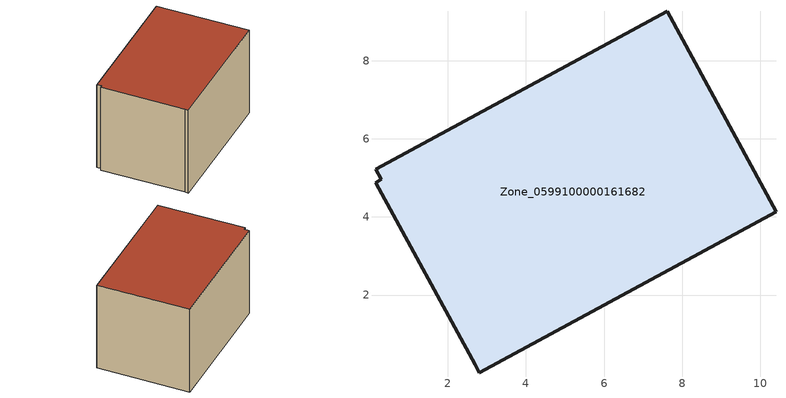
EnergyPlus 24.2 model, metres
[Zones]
Zone_0599100000161682
 floor ground (C_G): 7.61,9.27 10.4,4.13 2.8,0.01 2.7,0.22 0.15,4.88 0.29,4.96 0.15,5.23 z0
 wall outside (C_F): 10.4,4.13 7.61,9.27 0.15,5.23 0.29,4.96 0.15,4.88 2.7,0.22 2.8,0.01 10.4,4.13 z0:5.91
 roof outside (C_R): 2.8,0.01 10.4,4.13 7.61,9.27 0.15,5.23 0.29,4.96 0.15,4.88 2.7,0.22 z5.91
[BUILDING]
Pand.0599100000161682: North Axis=0; Terrain=City; Loads Convergence Tolerance Value=0.04; Temperature Convergence Tolerance Value=0.4; Solar Distribution=FullExterior; Maximum Number of Warmup Days=25; Minimum Number of Warmup Days=1
[Site:Location]
Rotterdam.The.Hague.AP_ZH_NLD Design_Conditions: Latitude=51.96; Longitude=4.45; Time Zone=1; Elevation=-4.5
[SITE:GROUNDTEMPERATURE:BUILDINGSURFACE]
18, 18, 18, 18, 18, 18, 18, 18, 18, 18, 18, 18
[MATERIAL] Thermal Absorptance=0.9; Solar Absorptance=0.7; Visible Absorptance=0.7
Name | Roughness | Thickness | Conductivity | Density | Specific Heat
G.TI.1946-1964 | MediumSmooth | 0.15 | 1 | 540 | 1210
F.TI.1946-1964 | Rough | 0.3 | 0.857143 | 1920 | 840
R.TI.1946-1964 | MediumRough | 0.2 | 0.277778 | 1500 | 1000
[CONSTRUCTION]
C_G: G.TI.1946-1964
C_F: F.TI.1946-1964
C_R: R.TI.1946-1964
[ZONE]
Zone_0599100000161682: Type=1; Multiplier=1; Ceiling Height=Autocalculate; Volume=Autocalculate; Floor Area=autocalculate; Part of Total Floor Area=Yes
[ZONEINFILTRATION:DESIGNFLOWRATE]
Infil_Zone_0599100000161682: Zone or ZoneList or Space or SpaceList=Zone_0599100000161682; Schedule=AlwaysOn; Design Flow Rate Calculation Method=Flow/Area; Flow Rate per Floor Area=0.003; Constant Term Coefficient=1; Temperature Term Coefficient=0; Velocity Term Coefficient=0; Velocity Squared Term Coefficient=0
[HVACTEMPLATE:ZONE:IDEALLOADSAIRSYSTEM]
Zone_0599100000161682: Maximum Heating Supply Air Temperature=50; Minimum Cooling Supply Air Temperature=13; Maximum Heating Supply Air Humidity Ratio=0.0156; Minimum Cooling Supply Air Humidity Ratio=0.0077; Heating Limit=NoLimit; Cooling Limit=NoLimit; Dehumidification Control Type=ConstantSensibleHeatRatio; Cooling Sensible Heat Ratio=0.7; Dehumidification Setpoint=60; Humidification Control Type=None; Humidification Setpoint=30; Outdoor Air Method=None; Outdoor Air Flow Rate per Person=0.00944; Outdoor Air Flow Rate per Zone Floor Area=0; Outdoor Air Flow Rate per Zone=0; Demand Controlled Ventilation Type=None; Outdoor Air Economizer Type=NoEconomizer; Heat Recovery Type=None; Sensible Heat Recovery Effectiveness=0.7; Latent Heat Recovery Effectiveness=0.65
[ZONECONTROL:THERMOSTAT]
ThermostatControl_Zone_0599100000161682: Zone or ZoneList=Zone_0599100000161682; Control Type Schedule=DualSetpointControlType; Control 1=Thermostat_Zone_0599100000161682; Temperature Difference Between Cutout And Setpoint=0
[THERMOSTATSETPOINT:DUALSETPOINT]
Thermostat_Zone_0599100000161682: Heating Setpoint Temperature Schedule=HeatingSetpoint_Zone_0599100000161682; Cooling Setpoint Temperature Schedule=CoolingSetpoint_Zone_0599100000161682
[SCHEDULE:COMPACT]
HeatingSetpoint_Zone_0599100000161682: Through: 12/31, For: AllDays, Until: 24:00, 21
CoolingSetpoint_Zone_0599100000161682: Through: 12/31, For: AllDays, Until: 24:00, 24
DualSetpointControlType: Through: 12/31, For: AllDays, Until: 24:00, 4
AlwaysOn: Through: 12/31, For: AllDays, Until: 24:00, 1
